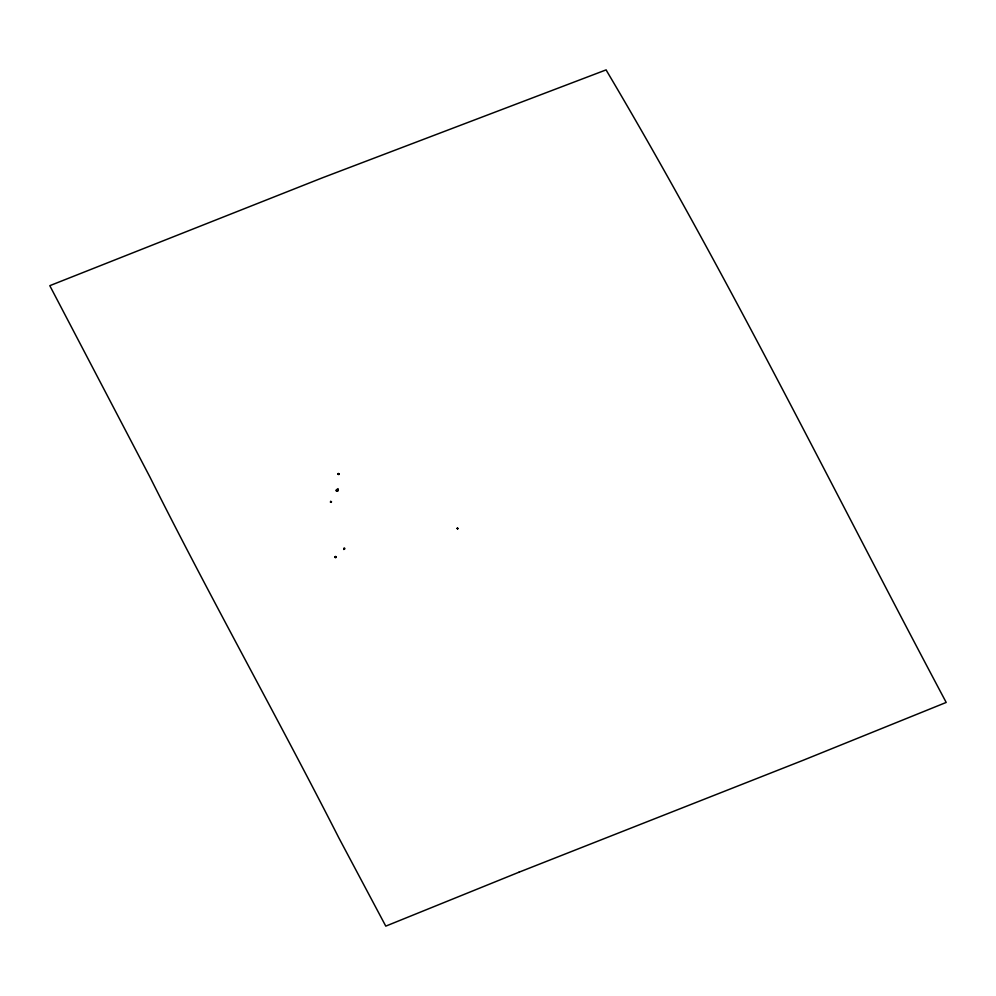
<?xml version="1.0" encoding="UTF-8"?>
<svg xmlns="http://www.w3.org/2000/svg" width="996" height="996" viewBox="0 0 996 996"><rect width="100%" height="100%" fill="white"/><g stroke="black" fill="none" stroke-linecap="round" stroke-linejoin="round"><path stroke-width="1.49" d="M330.797 502.358L330.946 501.486M335.366 557.586L335.677 556.44M338.416 474.482L338.565 473.61M457.836 528.702L457.388 528.042M344.828 548.348L344.454 549.282L343.794 548.522M457.824 528.428L457.189 528.54M457.637 528.888L457.251 528.241M339.188 473.972L338.018 473.934M331.556 501.847L330.386 501.81M336.138 557.063L334.967 557.038M343.956 548.497C344.292 548.883 344.877 549.331 344.018 548.298M336.038 556.664L335.067 557.411M338.117 489.895L337.47 491.252L336.847 489.522M338.254 490.107L337.893 490.829L336.1 490.094L337.059 489.385M344.18 548.846L343.844 549.518L344.355 548.31M338.217 489.522L336.138 490.879L337.071 489.795M457.425 528.752L457.65 528.141M338.018 488.625L336.835 491.227L337.208 490.493M338.316 473.399L338.852 474.569M330.684 501.274L331.207 502.345M335.266 556.503L335.801 557.673M338.105 474.308L338.951 473.872M330.485 502.183L331.332 501.747M518.941 872.222L385.776 926.131L338.864 837.91C277.274 716.946 210.741 598.559 149.985 477.146L49.8 285.678L322.181 177.898L606.153 69.869L606.913 71.338C728.786 276.95 834.038 491.551 946.2 702.441L803.125 760.284L518.941 872.222"/></g></svg>
